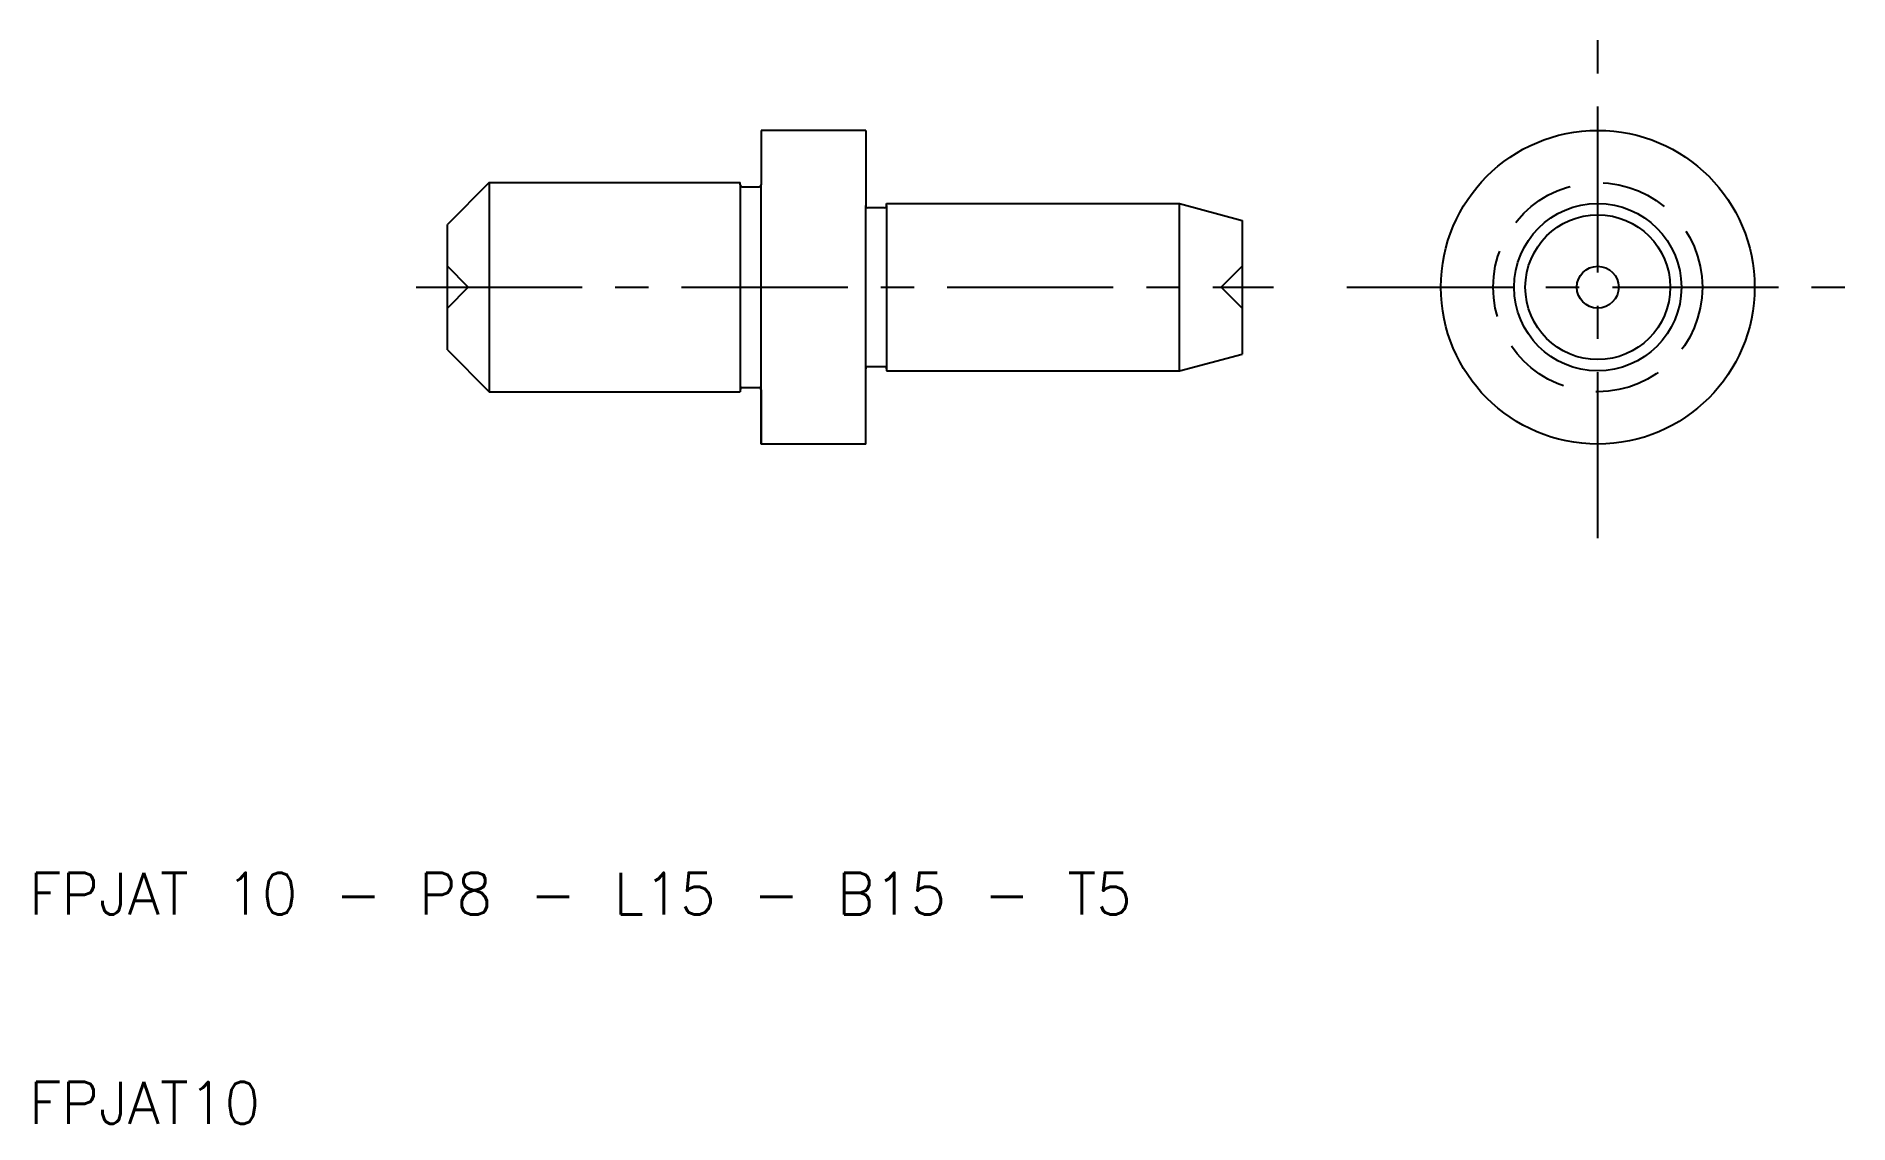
# Model space of a CAD drawing. Extents: x 10.3 to 97, y 10 to 62.
import ezdxf

# ---------------------------------------------------------------- set-up
doc = ezdxf.new("R2010")
doc.units = 0
doc.header["$LTSCALE"] = 0.25
doc.linetypes.add('CENTER', pattern=[50.8, 31.75, -6.35, 6.35, -6.35])
doc.linetypes.add('DASHED', pattern=[19.05, 12.7, -6.35])
doc.layers.get('0').update_dxf_attribs({"linetype": 'CONTINUOUS'})
doc.layers.add('CENTER', color=1, linetype='CENTER')
doc.styles.get("Standard").update_dxf_attribs({"font": 'txt.shx', "bigfont": 'extfont.shx'})

msp = doc.modelspace()

# ---------------------------------------------------------------- linework, layer by layer
for p, q in [((45, 57.5), (45, 54.9)), ((50, 57.5), (45, 57.5)), ((50, 57.5), (50, 53.9)), ((32, 55), (30, 53)), ((32, 55), (44, 55)), ((32, 55), (32, 45)), ((44, 54.9), (44, 55)), ((44, 54.9), (44, 45.1)), ((44.1, 54.8), (44.9, 54.8)), ((45, 45.1), (45, 54.9)), ((50, 46.1), (50, 53.9)), ((50.9, 53.8), (50.1, 53.8)), ((51, 54), (65, 54)), ((51, 53.9), (51, 54)), ((51, 53.9), (51, 54)), ((51, 53.9), (51, 46.1)), ((65, 46), (65, 54)), ((65, 54), (68, 53.196152)), ((30, 47), (30, 53)), ((68, 53.196152), (68, 46.803848)), ((30, 47), (32, 45)), ((65, 46), (68, 46.803848)), ((50, 42.5), (50, 46.1)), ((50.9, 46.2), (50.1, 46.2)), ((51, 46.1), (51, 46)), ((51, 46), (65, 46)), ((44, 45.1), (44, 45)), ((44.1, 45.2), (44.9, 45.2)), ((45, 42.5), (45, 45.1)), ((45, 45.1), (45, 42.5)), ((32, 45), (44, 45)), ((50, 42.5), (45, 42.5))]:
    msp.add_line(p, q)
at = {"color": 3, "linetype": 'DASHED'}
for p, q in [((31, 50), (30, 51)), ((67, 50), (68, 51)), ((31, 50), (30, 49)), ((67, 50), (68, 49))]:
    msp.add_line(p, q, dxfattribs=at)
for radius in [7.5, 4, 3.464102, 1]:
    msp.add_circle((85, 50), radius)
msp.add_circle((85, 50), 5, dxfattribs=at)
for centre, start, end in [((44.1, 54.9), 180, 270), ((44.9, 54.9), 270, 0), ((50.1, 53.9), 180, 270), ((50.9, 53.9), 270, 0), ((50.1, 46.1), 90, 180), ((50.9, 46.1), 0, 90), ((44.1, 45.1), 90, 180), ((44.9, 45.1), 0, 90)]:
    msp.add_arc(centre, 0.1, start, end)
at = {"layer": 'CENTER', "color": 1, "linetype": 'CENTER'}
for p, q in [((85, 38), (85, 62)), ((28.5, 50), (69.5, 50)), ((73, 50), (97, 50))]:
    msp.add_line(p, q, dxfattribs=at)

# ---------------------------------------------------------------- texts
for s, p in [('FPJAT 10 - P8 - L15 - B15 - T5', (10, 20)), ('FPJAT10', (10, 10))]:
    msp.add_text(s, height=2).set_placement(p)

doc.saveas('drawing.dxf')
